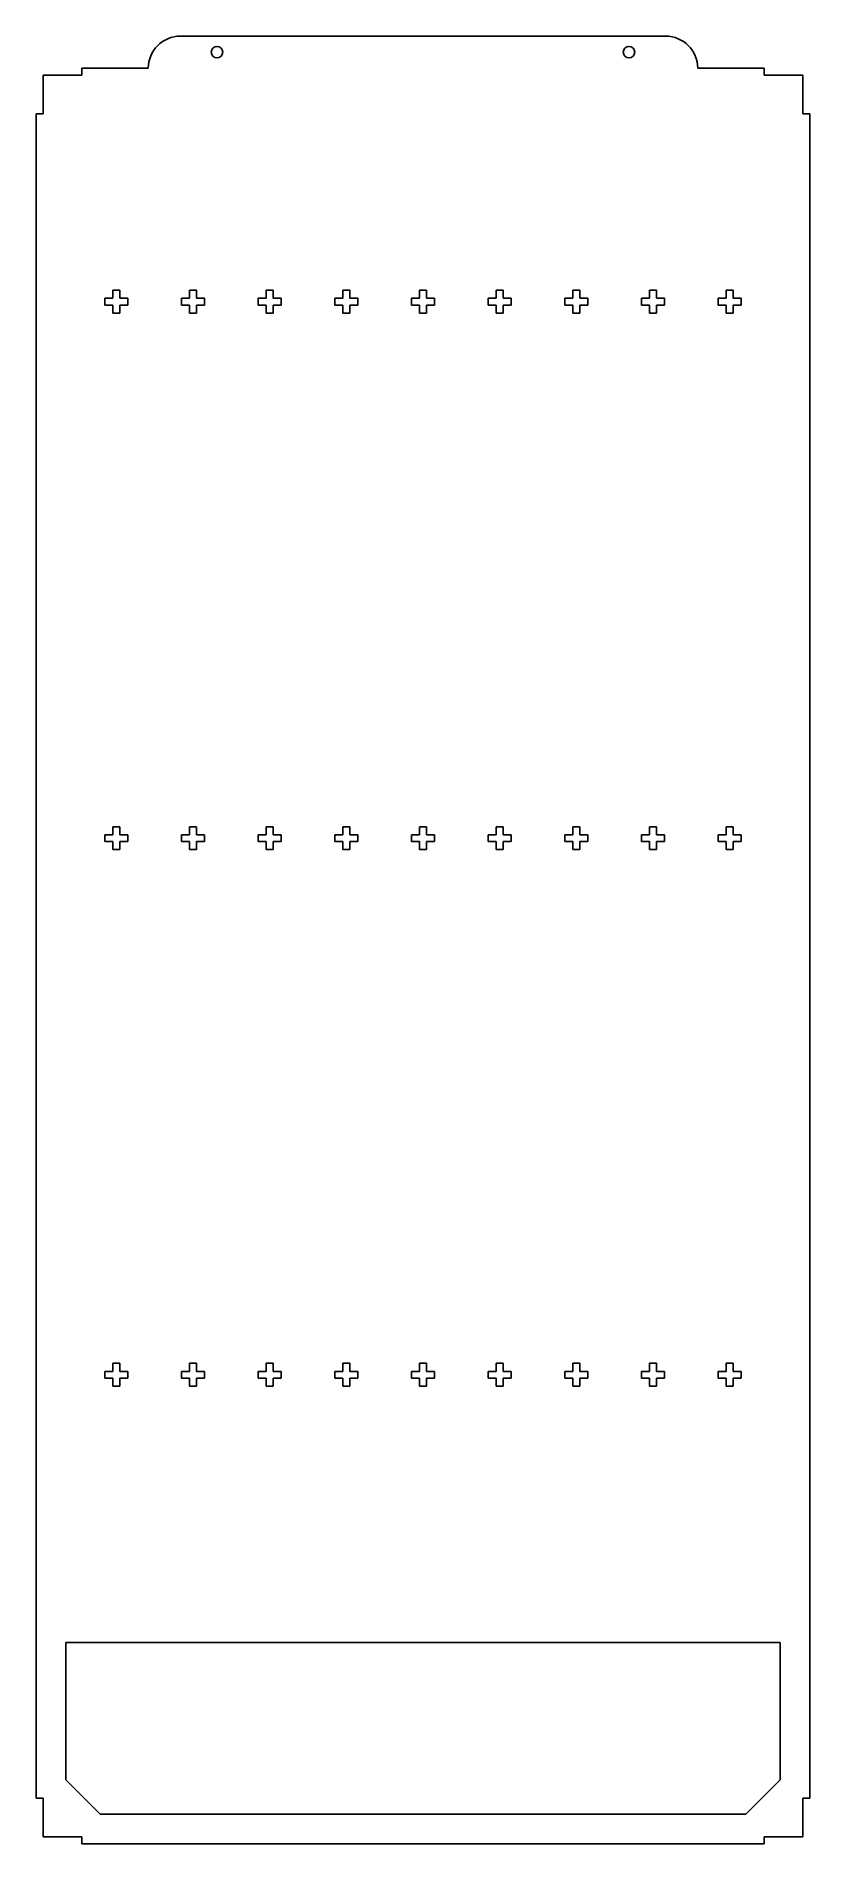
# Model space of a CAD drawing. Header units: millimetres. Extents: x 32 to 201, y -104 to 291.
import ezdxf

# ---------------------------------------------------------------- set-up
doc = ezdxf.new("R2010")
doc.units = ezdxf.units.MM
doc.layers.get('0').update_dxf_attribs({"lineweight": 25, "true_color": 0xffffff})

msp = doc.modelspace()

# ---------------------------------------------------------------- linework, layer by layer
at = {"color": 96, "lineweight": -3, "true_color": 0x054805}
for p, q in [((169.16, 290.8), (63.16, 290.8)), ((33.16, 282.3), (41.66, 282.3)), ((33.16, 282.3), (33.16, 273.8)), ((41.66, 283.8), (56.16, 283.8)), ((41.66, 282.3), (41.66, 283.8)), ((176.16, 283.8), (190.66, 283.8)), ((190.66, 282.3), (190.66, 283.8)), ((199.16, 282.3), (190.66, 282.3)), ((199.16, 282.3), (199.16, 273.8)), ((33.16, 273.8), (31.66, 273.8)), ((31.66, -94.2), (31.66, 273.8)), ((199.16, 273.8), (200.66, 273.8)), ((200.66, 273.8), (200.66, -94.2)), ((46.66, 233.55), (48.41, 233.55)), ((46.66, 232.05), (46.66, 233.55)), ((48.41, 233.55), (48.41, 235.3)), ((48.41, 235.3), (49.91, 235.3)), ((49.91, 235.3), (49.91, 233.55)), ((49.91, 233.55), (51.66, 233.55)), ((51.66, 233.55), (51.66, 232.05)), ((63.41, 232.05), (63.41, 233.55)), ((63.41, 233.55), (65.16, 233.55)), ((65.16, 233.55), (65.16, 235.3)), ((65.16, 235.3), (66.66, 235.3)), ((66.66, 235.3), (66.66, 233.55)), ((66.66, 233.55), (68.41, 233.55)), ((68.41, 233.55), (68.41, 232.05)), ((80.16, 232.05), (80.16, 233.55)), ((80.16, 233.55), (81.91, 233.55)), ((81.91, 233.55), (81.91, 235.3)), ((81.91, 235.3), (83.41, 235.3)), ((83.41, 235.3), (83.41, 233.55)), ((83.41, 233.55), (85.16, 233.55)), ((85.16, 233.55), (85.16, 232.05)), ((96.91, 232.05), (96.91, 233.55)), ((96.91, 233.55), (98.66, 233.55)), ((98.66, 233.55), (98.66, 235.3)), ((98.66, 235.3), (100.16, 235.3)), ((100.16, 235.3), (100.16, 233.55)), ((100.16, 233.55), (101.91, 233.55)), ((101.91, 233.55), (101.91, 232.05)), ((113.66, 233.55), (115.41, 233.55)), ((113.66, 232.05), (113.66, 233.55)), ((115.41, 233.55), (115.41, 235.3)), ((115.41, 235.3), (116.91, 235.3)), ((116.91, 235.3), (116.91, 233.55)), ((116.91, 233.55), (118.66, 233.55)), ((118.66, 233.55), (118.66, 232.05)), ((130.41, 232.05), (130.41, 233.55)), ((130.41, 233.55), (132.16, 233.55)), ((132.16, 233.55), (132.16, 235.3)), ((132.16, 235.3), (133.66, 235.3)), ((133.66, 235.3), (133.66, 233.55)), ((133.66, 233.55), (135.41, 233.55)), ((135.41, 233.55), (135.41, 232.05)), ((147.16, 232.05), (147.16, 233.55)), ((147.16, 233.55), (148.91, 233.55)), ((148.91, 233.55), (148.91, 235.3)), ((148.91, 235.3), (150.41, 235.3)), ((150.41, 235.3), (150.41, 233.55)), ((150.41, 233.55), (152.16, 233.55)), ((152.16, 233.55), (152.16, 232.05)), ((163.91, 232.05), (163.91, 233.55)), ((163.91, 233.55), (165.66, 233.55)), ((165.66, 233.55), (165.66, 235.3)), ((165.66, 235.3), (167.16, 235.3)), ((167.16, 235.3), (167.16, 233.55)), ((167.16, 233.55), (168.91, 233.55)), ((168.91, 233.55), (168.91, 232.05)), ((180.66, 232.05), (180.66, 233.55)), ((180.66, 233.55), (182.41, 233.55)), ((182.41, 233.55), (182.41, 235.3)), ((182.41, 235.3), (183.91, 235.3)), ((183.91, 235.3), (183.91, 233.55)), ((183.91, 233.55), (185.66, 233.55)), ((185.66, 233.55), (185.66, 232.05)), ((48.41, 232.05), (46.66, 232.05)), ((48.41, 230.3), (48.41, 232.05)), ((49.91, 230.3), (48.41, 230.3)), ((51.66, 232.05), (49.91, 232.05)), ((49.91, 232.05), (49.91, 230.3)), ((65.16, 232.05), (63.41, 232.05)), ((65.16, 230.3), (65.16, 232.05)), ((66.66, 230.3), (65.16, 230.3)), ((68.41, 232.05), (66.66, 232.05)), ((66.66, 232.05), (66.66, 230.3)), ((81.91, 232.05), (80.16, 232.05)), ((81.91, 230.3), (81.91, 232.05)), ((83.41, 230.3), (81.91, 230.3)), ((85.16, 232.05), (83.41, 232.05)), ((83.41, 232.05), (83.41, 230.3)), ((98.66, 232.05), (96.91, 232.05)), ((98.66, 230.3), (98.66, 232.05)), ((100.16, 230.3), (98.66, 230.3)), ((101.91, 232.05), (100.16, 232.05)), ((100.16, 232.05), (100.16, 230.3)), ((115.41, 232.05), (113.66, 232.05)), ((115.41, 230.3), (115.41, 232.05)), ((116.91, 230.3), (115.41, 230.3)), ((118.66, 232.05), (116.91, 232.05)), ((116.91, 232.05), (116.91, 230.3)), ((132.16, 232.05), (130.41, 232.05)), ((132.16, 230.3), (132.16, 232.05)), ((133.66, 230.3), (132.16, 230.3)), ((135.41, 232.05), (133.66, 232.05)), ((133.66, 232.05), (133.66, 230.3)), ((148.91, 232.05), (147.16, 232.05)), ((148.91, 230.3), (148.91, 232.05)), ((150.41, 230.3), (148.91, 230.3)), ((152.16, 232.05), (150.41, 232.05)), ((150.41, 232.05), (150.41, 230.3)), ((165.66, 232.05), (163.91, 232.05)), ((165.66, 230.3), (165.66, 232.05)), ((167.16, 230.3), (165.66, 230.3)), ((168.91, 232.05), (167.16, 232.05)), ((167.16, 232.05), (167.16, 230.3)), ((182.41, 232.05), (180.66, 232.05)), ((182.41, 230.3), (182.41, 232.05)), ((183.91, 230.3), (182.41, 230.3)), ((185.66, 232.05), (183.91, 232.05)), ((183.91, 232.05), (183.91, 230.3)), ((46.66, 114.8), (46.66, 116.3)), ((46.66, 116.3), (48.41, 116.3)), ((48.41, 114.8), (46.66, 114.8)), ((48.41, 116.3), (48.41, 118.05)), ((48.41, 118.05), (49.91, 118.05)), ((48.41, 113.05), (48.41, 114.8)), ((49.91, 118.05), (49.91, 116.3)), ((49.91, 116.3), (51.66, 116.3)), ((51.66, 114.8), (49.91, 114.8)), ((49.91, 114.8), (49.91, 113.05)), ((51.66, 116.3), (51.66, 114.8)), ((63.41, 114.8), (63.41, 116.3)), ((63.41, 116.3), (65.16, 116.3)), ((65.16, 114.8), (63.41, 114.8)), ((65.16, 116.3), (65.16, 118.05)), ((65.16, 118.05), (66.66, 118.05)), ((65.16, 113.05), (65.16, 114.8)), ((66.66, 118.05), (66.66, 116.3)), ((66.66, 116.3), (68.41, 116.3)), ((68.41, 114.8), (66.66, 114.8)), ((66.66, 114.8), (66.66, 113.05)), ((68.41, 116.3), (68.41, 114.8)), ((80.16, 114.8), (80.16, 116.3)), ((80.16, 116.3), (81.91, 116.3)), ((81.91, 114.8), (80.16, 114.8)), ((81.91, 116.3), (81.91, 118.05)), ((81.91, 118.05), (83.41, 118.05)), ((81.91, 113.05), (81.91, 114.8)), ((83.41, 118.05), (83.41, 116.3)), ((83.41, 116.3), (85.16, 116.3)), ((85.16, 114.8), (83.41, 114.8)), ((83.41, 114.8), (83.41, 113.05)), ((85.16, 116.3), (85.16, 114.8)), ((96.91, 114.8), (96.91, 116.3)), ((96.91, 116.3), (98.66, 116.3)), ((98.66, 114.8), (96.91, 114.8)), ((98.66, 116.3), (98.66, 118.05)), ((98.66, 118.05), (100.16, 118.05)), ((98.66, 113.05), (98.66, 114.8)), ((100.16, 118.05), (100.16, 116.3)), ((100.16, 116.3), (101.91, 116.3)), ((101.91, 114.8), (100.16, 114.8)), ((100.16, 114.8), (100.16, 113.05)), ((101.91, 116.3), (101.91, 114.8)), ((113.66, 114.8), (113.66, 116.3)), ((113.66, 116.3), (115.41, 116.3)), ((115.41, 114.8), (113.66, 114.8)), ((115.41, 116.3), (115.41, 118.05)), ((115.41, 118.05), (116.91, 118.05)), ((115.41, 113.05), (115.41, 114.8)), ((116.91, 118.05), (116.91, 116.3)), ((116.91, 116.3), (118.66, 116.3)), ((118.66, 114.8), (116.91, 114.8)), ((116.91, 114.8), (116.91, 113.05)), ((118.66, 116.3), (118.66, 114.8)), ((130.41, 114.8), (130.41, 116.3)), ((130.41, 116.3), (132.16, 116.3)), ((132.16, 114.8), (130.41, 114.8)), ((132.16, 116.3), (132.16, 118.05)), ((132.16, 118.05), (133.66, 118.05)), ((132.16, 113.05), (132.16, 114.8)), ((133.66, 118.05), (133.66, 116.3)), ((133.66, 116.3), (135.41, 116.3)), ((135.41, 114.8), (133.66, 114.8)), ((133.66, 114.8), (133.66, 113.05)), ((135.41, 116.3), (135.41, 114.8)), ((147.16, 114.8), (147.16, 116.3)), ((147.16, 116.3), (148.91, 116.3)), ((148.91, 114.8), (147.16, 114.8)), ((148.91, 116.3), (148.91, 118.05)), ((148.91, 118.05), (150.41, 118.05)), ((148.91, 113.05), (148.91, 114.8)), ((150.41, 118.05), (150.41, 116.3)), ((150.41, 116.3), (152.16, 116.3)), ((152.16, 114.8), (150.41, 114.8)), ((150.41, 114.8), (150.41, 113.05)), ((152.16, 116.3), (152.16, 114.8)), ((163.91, 114.8), (163.91, 116.3)), ((163.91, 116.3), (165.66, 116.3)), ((165.66, 114.8), (163.91, 114.8)), ((165.66, 116.3), (165.66, 118.05)), ((165.66, 118.05), (167.16, 118.05)), ((165.66, 113.05), (165.66, 114.8)), ((167.16, 118.05), (167.16, 116.3)), ((167.16, 116.3), (168.91, 116.3)), ((168.91, 114.8), (167.16, 114.8)), ((167.16, 114.8), (167.16, 113.05)), ((168.91, 116.3), (168.91, 114.8)), ((180.66, 114.8), (180.66, 116.3)), ((180.66, 116.3), (182.41, 116.3)), ((182.41, 114.8), (180.66, 114.8)), ((182.41, 116.3), (182.41, 118.05)), ((182.41, 118.05), (183.91, 118.05)), ((182.41, 113.05), (182.41, 114.8)), ((183.91, 118.05), (183.91, 116.3)), ((183.91, 116.3), (185.66, 116.3)), ((185.66, 114.8), (183.91, 114.8)), ((183.91, 114.8), (183.91, 113.05)), ((185.66, 116.3), (185.66, 114.8)), ((49.91, 113.05), (48.41, 113.05)), ((66.66, 113.05), (65.16, 113.05)), ((83.41, 113.05), (81.91, 113.05)), ((100.16, 113.05), (98.66, 113.05)), ((116.91, 113.05), (115.41, 113.05)), ((133.66, 113.05), (132.16, 113.05)), ((150.41, 113.05), (148.91, 113.05)), ((167.16, 113.05), (165.66, 113.05)), ((183.91, 113.05), (182.41, 113.05)), ((48.41, -0.95), (48.41, 0.8)), ((48.41, 0.8), (49.91, 0.8)), ((49.91, 0.8), (49.91, -0.95)), ((65.16, -0.95), (65.16, 0.8)), ((65.16, 0.8), (66.66, 0.8)), ((66.66, 0.8), (66.66, -0.95)), ((81.91, -0.95), (81.91, 0.8)), ((81.91, 0.8), (83.41, 0.8)), ((83.41, 0.8), (83.41, -0.95)), ((98.66, -0.95), (98.66, 0.8)), ((98.66, 0.8), (100.16, 0.8)), ((100.16, 0.8), (100.16, -0.95)), ((115.41, -0.95), (115.41, 0.8)), ((115.41, 0.8), (116.91, 0.8)), ((116.91, 0.8), (116.91, -0.95)), ((132.16, -0.95), (132.16, 0.8)), ((132.16, 0.8), (133.66, 0.8)), ((133.66, 0.8), (133.66, -0.95)), ((148.91, -0.95), (148.91, 0.8)), ((148.91, 0.8), (150.41, 0.8)), ((150.41, 0.8), (150.41, -0.95)), ((165.66, -0.95), (165.66, 0.8)), ((165.66, 0.8), (167.16, 0.8)), ((167.16, 0.8), (167.16, -0.95)), ((182.41, -0.95), (182.41, 0.8)), ((182.41, 0.8), (183.91, 0.8)), ((183.91, 0.8), (183.91, -0.95)), ((46.66, -2.45), (46.66, -0.95)), ((46.66, -0.95), (48.41, -0.95)), ((48.41, -2.45), (46.66, -2.45)), ((48.41, -4.2), (48.41, -2.45)), ((49.91, -0.95), (51.66, -0.95)), ((51.66, -2.45), (49.91, -2.45)), ((49.91, -2.45), (49.91, -4.2)), ((51.66, -0.95), (51.66, -2.45)), ((63.41, -2.45), (63.41, -0.95)), ((63.41, -0.95), (65.16, -0.95)), ((65.16, -2.45), (63.41, -2.45)), ((65.16, -4.2), (65.16, -2.45)), ((66.66, -0.95), (68.41, -0.95)), ((66.66, -2.45), (66.66, -4.2)), ((68.41, -2.45), (66.66, -2.45)), ((68.41, -0.95), (68.41, -2.45)), ((80.16, -2.45), (80.16, -0.95)), ((80.16, -0.95), (81.91, -0.95)), ((81.91, -2.45), (80.16, -2.45)), ((81.91, -4.2), (81.91, -2.45)), ((83.41, -0.95), (85.16, -0.95)), ((85.16, -2.45), (83.41, -2.45)), ((83.41, -2.45), (83.41, -4.2)), ((85.16, -0.95), (85.16, -2.45)), ((96.91, -2.45), (96.91, -0.95)), ((96.91, -0.95), (98.66, -0.95)), ((98.66, -2.45), (96.91, -2.45)), ((98.66, -4.2), (98.66, -2.45)), ((100.16, -0.95), (101.91, -0.95)), ((101.91, -2.45), (100.16, -2.45)), ((100.16, -2.45), (100.16, -4.2)), ((101.91, -0.95), (101.91, -2.45)), ((113.66, -2.45), (113.66, -0.95)), ((113.66, -0.95), (115.41, -0.95)), ((115.41, -2.45), (113.66, -2.45)), ((115.41, -4.2), (115.41, -2.45)), ((116.91, -0.95), (118.66, -0.95)), ((118.66, -2.45), (116.91, -2.45)), ((116.91, -2.45), (116.91, -4.2)), ((118.66, -0.95), (118.66, -2.45)), ((130.41, -0.95), (132.16, -0.95)), ((130.41, -2.45), (130.41, -0.95)), ((132.16, -2.45), (130.41, -2.45)), ((132.16, -4.2), (132.16, -2.45)), ((133.66, -0.95), (135.41, -0.95)), ((135.41, -2.45), (133.66, -2.45)), ((133.66, -2.45), (133.66, -4.2)), ((135.41, -0.95), (135.41, -2.45)), ((147.16, -2.45), (147.16, -0.95)), ((147.16, -0.95), (148.91, -0.95)), ((148.91, -2.45), (147.16, -2.45)), ((148.91, -4.2), (148.91, -2.45)), ((150.41, -0.95), (152.16, -0.95)), ((152.16, -2.45), (150.41, -2.45)), ((150.41, -2.45), (150.41, -4.2)), ((152.16, -0.95), (152.16, -2.45)), ((163.91, -2.45), (163.91, -0.95)), ((163.91, -0.95), (165.66, -0.95)), ((165.66, -2.45), (163.91, -2.45)), ((165.66, -4.2), (165.66, -2.45)), ((167.16, -0.95), (168.91, -0.95)), ((168.91, -2.45), (167.16, -2.45)), ((167.16, -2.45), (167.16, -4.2)), ((168.91, -0.95), (168.91, -2.45)), ((180.66, -2.45), (180.66, -0.95)), ((180.66, -0.95), (182.41, -0.95)), ((182.41, -2.45), (180.66, -2.45)), ((182.41, -4.2), (182.41, -2.45)), ((183.91, -0.95), (185.66, -0.95)), ((185.66, -2.45), (183.91, -2.45)), ((183.91, -2.45), (183.91, -4.2)), ((185.66, -0.95), (185.66, -2.45)), ((49.91, -4.2), (48.41, -4.2)), ((66.66, -4.2), (65.16, -4.2)), ((83.41, -4.2), (81.91, -4.2)), ((100.16, -4.2), (98.66, -4.2)), ((116.91, -4.2), (115.41, -4.2)), ((133.66, -4.2), (132.16, -4.2)), ((150.41, -4.2), (148.91, -4.2)), ((167.16, -4.2), (165.66, -4.2)), ((183.91, -4.2), (182.41, -4.2)), ((38.16, -60.2), (38.16, -90.2)), ((194.16, -60.2), (38.16, -60.2)), ((194.16, -90.2), (194.16, -60.2)), ((38.16, -90.2), (45.66, -97.7)), ((186.66, -97.7), (194.16, -90.2)), ((33.16, -94.2), (31.66, -94.2)), ((33.16, -102.7), (33.16, -94.2)), ((199.16, -102.7), (199.16, -94.2)), ((199.16, -94.2), (200.66, -94.2)), ((45.66, -97.7), (186.66, -97.7)), ((33.16, -102.7), (41.66, -102.7)), ((41.66, -102.7), (41.66, -104.2)), ((199.16, -102.7), (190.66, -102.7)), ((190.66, -102.7), (190.66, -104.2)), ((190.66, -104.2), (41.66, -104.2))]:
    msp.add_line(p, q, dxfattribs=at)
for centre in [(71.16, 287.3), (161.16, 287.3)]:
    msp.add_circle(centre, 1.25, dxfattribs=at)
for centre, start, end in [((63.16, 283.8), 90, 180), ((169.16, 283.8), 0.0092, 90)]:
    msp.add_arc(centre, 7, start, end, dxfattribs=at)

doc.saveas('drawing.dxf')
